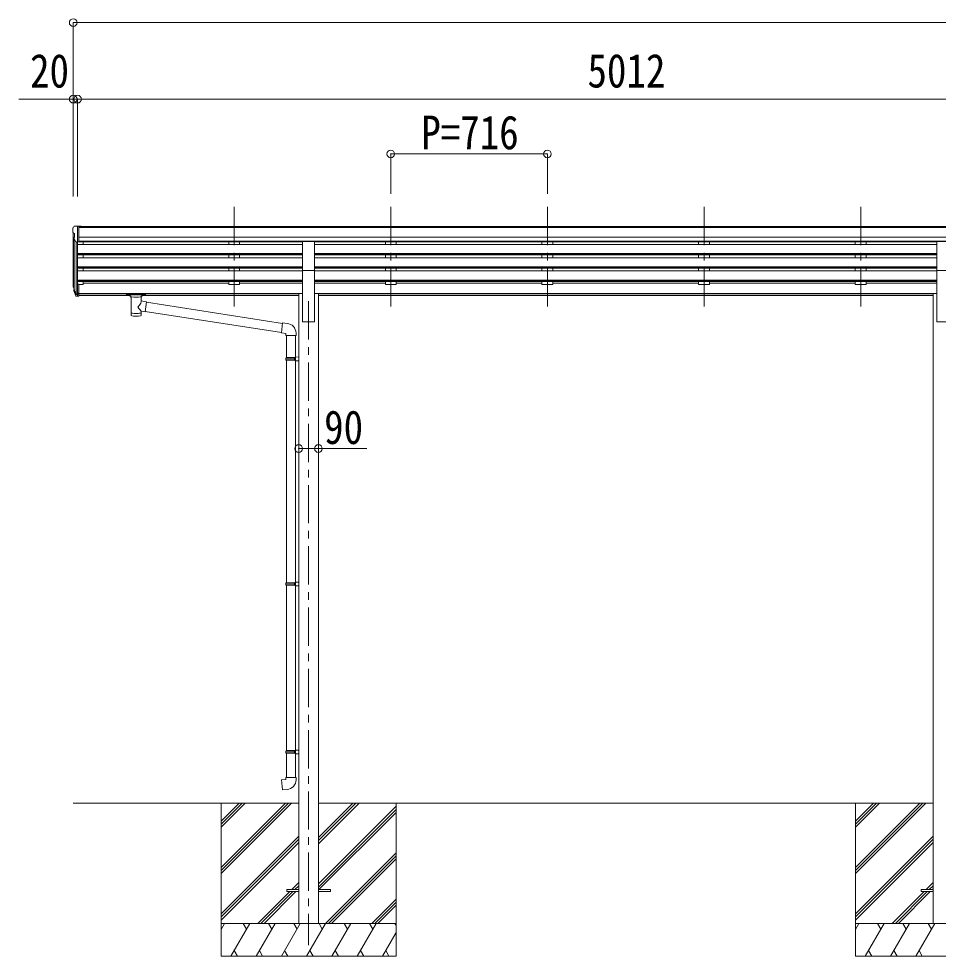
# Model space of a CAD drawing. Units: millimetres at full size, sheet at 1:35; some dimension numbers follow another scale. Extents: x -9837 to 9837, y -6790 to 6790.
# Drawn here: x -2474 to 1729, y -4436 to -151 of the extents above; entities that cross this region are included whole.
import ezdxf
from ezdxf.enums import TextEntityAlignment as Align

# ---------------------------------------------------------------- set-up
doc = ezdxf.new("R2010")
doc.units = ezdxf.units.MM
doc.header["$LTSCALE"] = 35
doc.header["$PDMODE"] = 32
doc.header["$PDSIZE"] = 35
doc.linetypes.add('CHAIN1', pattern=[8, 5, -1, 1, -1])
for name, color, linetype, lineweight in [('0-0_0', 7, 'Continuous', 9), ('0-1_本体', 5, 'CHAIN1', 9), ('0-3_ELV2', 4, 'Continuous', 9), ('0-6_OTH_LINE', 6, 'Continuous', 9), ('0-9_OUTLINE', 7, 'Continuous', 9)]:
    doc.layers.add(name, color=color, linetype=linetype, lineweight=lineweight)
doc.styles.add('ＭＳ ゴシック', font='')
doc.styles.get('ＭＳ ゴシック').set_extended_font_data('MS Gothic')

msp = doc.modelspace()

# ---------------------------------------------------------------- linework, layer by layer
at = {"layer": '0-0_0'}
for p, q in [((-2225.46, -3736.01), (-1194.66, -3736.01)), ((-1549.46, -3736.01), (-1549.46, -4436.01)), ((-1549.46, -4030.18), (-1255.28, -3736.01)), ((-1549.46, -4044.32), (-1241.14, -3736.01)), ((-1549.46, -4058.47), (-1227, -3736.01)), ((-1549.46, -3846.34), (-1439.13, -3736.01)), ((-1549.46, -3832.19), (-1453.27, -3736.01)), ((-1549.46, -3818.05), (-1467.42, -3736.01)), ((-1104.26, -3736.01), (1705.34, -3736.01)), ((-1104.26, -3921.64), (-918.63, -3736.01)), ((-1104.26, -3907.49), (-932.77, -3736.01)), ((-1104.26, -3893.35), (-946.92, -3736.01)), ((-1104.26, -4105.48), (-749.46, -3750.69)), ((-1104.26, -4119.62), (-749.46, -3764.83)), ((-749.46, -3736.01), (-749.46, -4436.01)), ((1350.54, -3736.01), (1350.54, -4436.01)), ((1350.54, -4030.18), (1644.72, -3736.01)), ((1350.54, -4044.32), (1658.86, -3736.01)), ((1350.54, -4058.47), (1673, -3736.01)), ((1350.54, -3846.34), (1460.87, -3736.01)), ((1350.54, -3832.19), (1446.73, -3736.01)), ((1350.54, -3818.05), (1432.58, -3736.01)), ((-1102, -4131.51), (-749.46, -3778.97)), ((-1549.46, -4242.31), (-1194.66, -3887.52)), ((1350.54, -4242.31), (1705.34, -3887.52)), ((-1549.46, -4256.46), (-1194.66, -3901.66)), ((-1549.46, -4270.6), (-1194.66, -3915.8)), ((1350.54, -4256.46), (1705.34, -3901.66)), ((1350.54, -4270.6), (1705.34, -3915.8)), ((-1072.65, -4286.01), (-749.46, -3962.82)), ((-1058.51, -4286.01), (-749.46, -3976.96)), ((-1044.37, -4286.01), (-749.46, -3991.1)), ((-1226.52, -4131.51), (-1194.66, -4099.65)), ((1673.48, -4131.51), (1705.34, -4099.65)), ((-1381.02, -4286.01), (-1235.52, -4140.51)), ((-1366.88, -4286.01), (-1221.38, -4140.51)), ((-1352.74, -4286.01), (-1207.24, -4140.51)), ((-1212.38, -4131.51), (-1194.66, -4113.79)), ((-1198.24, -4131.51), (-1194.66, -4127.93)), ((1518.98, -4286.01), (1664.48, -4140.51)), ((1533.12, -4286.01), (1678.62, -4140.51)), ((1547.26, -4286.01), (1692.76, -4140.51)), ((1687.62, -4131.51), (1705.34, -4113.79)), ((1701.76, -4131.51), (1705.34, -4127.93)), ((-860.52, -4286.01), (-749.46, -4174.95)), ((-846.38, -4286.01), (-749.46, -4189.09)), ((-832.24, -4286.01), (-749.46, -4203.23)), ((-749.46, -4286.01), (-1549.46, -4286.01)), ((-1549.46, -4313.51), (-1533.58, -4286.01)), ((-1504.72, -4436.01), (-1418.11, -4286.01)), ((-1433.11, -4311.99), (-1448.11, -4286)), ((-1389.25, -4436), (-1302.64, -4286.01)), ((-1317.64, -4311.99), (-1332.65, -4286.01)), ((-1273.78, -4436.01), (-1187.17, -4286.01)), ((-1202.17, -4311.99), (-1217.18, -4286.01)), ((-1158.31, -4436.01), (-1071.7, -4286.01)), ((-1086.7, -4311.99), (-1101.7, -4286)), ((-1042.84, -4436.01), (-956.23, -4286.01)), ((-971.23, -4311.99), (-986.23, -4286.01)), ((-927.37, -4436.01), (-840.76, -4286.01)), ((-870.76, -4286.01), (-855.76, -4311.99)), ((-755.29, -4286.01), (-749.46, -4296.11)), ((2150.54, -4286.01), (1350.54, -4286.01)), ((1350.54, -4313.51), (1366.42, -4286.01)), ((1395.28, -4436.01), (1481.89, -4286.01)), ((1466.89, -4311.99), (1451.89, -4286)), ((1510.75, -4436), (1597.36, -4286.01)), ((1582.36, -4311.99), (1567.35, -4286.01)), ((1626.22, -4436.01), (1712.83, -4286.01)), ((1697.83, -4311.99), (1682.82, -4286.01)), ((-811.9, -4436.01), (-749.46, -4327.87)), ((-1489.72, -4410.03), (-1474.72, -4436.01)), ((-1374.25, -4410.03), (-1359.25, -4436)), ((-1258.78, -4410.02), (-1243.78, -4436.01)), ((-1143.31, -4410.03), (-1128.31, -4436.01)), ((-1027.84, -4410.03), (-1012.84, -4436.01)), ((-912.37, -4410.03), (-897.37, -4436.01)), ((-796.9, -4410.03), (-781.9, -4436.01)), ((1410.28, -4410.03), (1425.28, -4436.01)), ((1525.75, -4410.03), (1540.75, -4436)), ((1641.22, -4410.02), (1656.22, -4436.01)), ((-1549.46, -4436.01), (-749.46, -4436.01)), ((1350.54, -4436.01), (2150.54, -4436.01))]:
    msp.add_line(p, q, dxfattribs=at)
at = {"layer": '0-1_本体'}
for p, q in [((-1489.46, -1011.6), (-1489.46, -1489.12)), ((-773.46, -1011.6), (-773.46, -1489.12)), ((-57.46, -1011.6), (-57.46, -1489.12)), ((658.54, -1011.6), (658.54, -1489.12)), ((1374.54, -1011.6), (1374.54, -1489.12)), ((-1149.46, -1442.44), (-1149.46, -4386.01))]:
    msp.add_line(p, q, dxfattribs=at)
at = {"layer": '0-3_ELV2'}
for p, q in [((-2227.46, -1108.5), (-2227.46, -1109.13)), ((-2220.55, -1099.69), (-2224.62, -1105.5)), ((-2217.46, -1099.13), (-2219.79, -1099.27)), ((-2217.46, -1099.13), (-2198.96, -1099.13)), ((-2205.46, -1172.11), (-2205.46, -1099.13)), ((-2198.96, -1099.13), (-2188.96, -1099.21)), ((-2198.96, -1171.11), (-2198.96, -1099.13)), ((-2198.96, -1100.73), (2790.04, -1100.73)), ((-2198.96, -1105.95), (2790.04, -1105.95)), ((-2188.96, -1100.73), (-2188.96, -1099.21)), ((-2225.46, -1129.7), (-2225.46, -1364.37)), ((-2224.93, -1130.31), (-2219.61, -1133.38)), ((-2213.09, -1170.3), (-2222.09, -1154.7)), ((-2219.46, -1133.64), (-2219.46, -1149.91)), ((2800.04, -1149.48), (-2198.96, -1149.48)), ((-2220.49, -1157.47), (-2220.49, -1391.07)), ((-2211.46, -1171.63), (-2211.47, -1409.51)), ((-2205.46, -1172.11), (-2210.67, -1171.79)), ((-2198.96, -1171.11), (-2205.46, -1171.11)), ((-2205.46, -1172.11), (-2205.46, -1364.73)), ((-2205.46, -1183.09), (-1176.96, -1183.09)), ((2800.04, -1167.33), (-2198.96, -1167.33)), ((-1176.96, -1170.58), (-2198.96, -1170.58)), ((-2180.46, -1170.58), (-2180.46, -1183.09)), ((-1514.46, -1170.58), (-1514.46, -1183.09)), ((-1464.46, -1170.58), (-1464.46, -1182.99)), ((-1176.96, -1301.55), (-1176.96, -1169.76)), ((-1176.96, -1169.76), (-1121.96, -1169.76)), ((-1121.96, -1301.55), (-1121.96, -1169.76)), ((1723.04, -1170.58), (-1121.96, -1170.58)), ((1723.04, -1183.09), (-1121.96, -1183.09)), ((-798.46, -1170.58), (-798.46, -1183.09)), ((-748.46, -1170.58), (-748.46, -1182.99)), ((-82.46, -1170.58), (-82.46, -1183.09)), ((-32.46, -1170.58), (-32.46, -1182.99)), ((633.54, -1170.58), (633.54, -1183.09)), ((683.54, -1170.58), (683.54, -1182.99)), ((1349.54, -1170.58), (1349.54, -1183.09)), ((1399.54, -1170.58), (1399.54, -1182.99)), ((1723.04, -1301.55), (1723.04, -1169.76)), ((1723.04, -1169.76), (1778.04, -1169.76)), ((-2205.46, -1224.96), (-1176.96, -1224.96)), ((-2205.46, -1226.46), (-1176.96, -1226.46)), ((-2205.46, -1230.78), (-1176.96, -1230.78)), ((-2180.46, -1230.78), (-2180.46, -1243.63)), ((-1514.46, -1230.78), (-1514.46, -1243.63)), ((-1464.46, -1230.78), (-1464.46, -1243.63)), ((1723.04, -1224.96), (-1121.96, -1224.96)), ((1723.04, -1226.46), (-1121.96, -1226.46)), ((1723.04, -1230.78), (-1121.96, -1230.78)), ((-798.46, -1230.78), (-798.46, -1243.63)), ((-748.46, -1230.78), (-748.46, -1243.63)), ((-82.46, -1230.78), (-82.46, -1243.63)), ((-32.46, -1230.78), (-32.46, -1243.63)), ((633.54, -1230.78), (633.54, -1243.63)), ((683.54, -1230.78), (683.54, -1243.63)), ((1349.54, -1230.78), (1349.54, -1243.63)), ((1399.54, -1230.78), (1399.54, -1243.63)), ((-2205.46, -1243.63), (-1176.96, -1243.63)), ((1723.04, -1243.63), (-1121.96, -1243.63)), ((-2205.46, -1285.51), (-1176.96, -1285.51)), ((-2205.46, -1287.01), (-1176.96, -1287.01)), ((-2205.46, -1291.32), (-1176.96, -1291.32)), ((-2205.46, -1304.18), (-1176.96, -1304.18)), ((-2180.46, -1291.32), (-2180.46, -1304.18)), ((-1514.46, -1291.32), (-1514.46, -1304.08)), ((-1464.46, -1291.32), (-1464.46, -1304.18)), ((-1176.96, -1301.55), (-1176.96, -1536.01)), ((-1176.96, -1301.55), (-1121.96, -1301.55)), ((1723.04, -1285.51), (-1121.96, -1285.51)), ((1723.04, -1287.01), (-1121.96, -1287.01)), ((1723.04, -1291.32), (-1121.96, -1291.32)), ((-1121.96, -1301.55), (-1121.96, -1536.01)), ((1723.04, -1304.18), (-1121.96, -1304.18)), ((-798.46, -1291.32), (-798.46, -1304.08)), ((-748.46, -1291.32), (-748.46, -1304.18)), ((-82.46, -1291.32), (-82.46, -1304.08)), ((-32.46, -1291.32), (-32.46, -1304.18)), ((633.54, -1291.32), (633.54, -1304.08)), ((683.54, -1291.32), (683.54, -1304.18)), ((1349.54, -1291.32), (1349.54, -1304.08)), ((1399.54, -1291.32), (1399.54, -1304.18)), ((1723.04, -1301.55), (1723.04, -1536.01)), ((1723.04, -1301.55), (1778.04, -1301.55)), ((-2205.46, -1346.06), (-1176.96, -1346.06)), ((-2205.46, -1347.56), (-1176.96, -1347.56)), ((-2205.46, -1351.87), (-1176.96, -1351.87)), ((-2205.46, -1364.73), (-2205.46, -1419.5)), ((-2198.96, -1364.73), (-2205.46, -1364.73)), ((-2198.96, -1364.73), (-2198.96, -1418.76)), ((-2180.46, -1365.36), (-2198.96, -1365.36)), ((-2180.46, -1351.87), (-2180.46, -1365.36)), ((-2180.46, -1360.42), (-1514.46, -1360.42)), ((-1514.46, -1351.87), (-1514.46, -1365.36)), ((-1464.46, -1365.36), (-1514.46, -1365.36)), ((-1464.46, -1351.87), (-1464.46, -1365.36)), ((-1464.46, -1360.42), (-1176.96, -1360.42)), ((1723.04, -1346.06), (-1121.96, -1346.06)), ((1723.04, -1347.56), (-1121.96, -1347.56)), ((1723.04, -1351.87), (-1121.96, -1351.87)), ((-798.46, -1360.42), (-1121.96, -1360.42)), ((-798.46, -1351.87), (-798.46, -1365.36)), ((-748.46, -1365.36), (-798.46, -1365.36)), ((-748.46, -1351.87), (-748.46, -1365.36)), ((-82.46, -1360.42), (-748.46, -1360.42)), ((-82.46, -1351.87), (-82.46, -1365.36)), ((-32.46, -1365.36), (-82.46, -1365.36)), ((-32.46, -1351.87), (-32.46, -1365.36)), ((633.54, -1360.42), (-32.46, -1360.42)), ((633.54, -1351.87), (633.54, -1365.36)), ((683.54, -1365.36), (633.54, -1365.36)), ((683.54, -1351.87), (683.54, -1365.36)), ((1349.54, -1360.42), (683.54, -1360.42)), ((1349.54, -1351.87), (1349.54, -1365.36)), ((1399.54, -1365.36), (1349.54, -1365.36)), ((1399.54, -1351.87), (1399.54, -1365.36)), ((1723.04, -1360.42), (1399.54, -1360.42)), ((-2224.37, -1378.92), (-2220.49, -1386.87)), ((-2223.76, -1377.54), (-2220.49, -1384.61)), ((-2222.05, -1390.19), (-2221.71, -1394.6)), ((-2221.71, -1394.6), (-2212.91, -1418.15)), ((-2221.1, -1394.04), (-2212.91, -1410.21)), ((-2211.9, -1409.08), (-2219.65, -1393.68)), ((-2205.46, -1409.76), (-2210.6, -1409.76)), ((-2205.46, -1411.57), (-2210.31, -1411.57)), ((-2198.96, -1404.86), (-2205.46, -1404.86)), ((-2198.96, -1409.74), (-2205.46, -1409.74)), ((-2198.96, -1407.43), (-1194.66, -1407.43)), ((-2198.96, -1408.83), (-1194.66, -1408.83)), ((-1194.66, -1407.01), (-1194.66, -4286.01)), ((-1194.66, -1407.01), (-1176.96, -1407.01)), ((-1104.26, -1407.01), (-1121.96, -1407.01)), ((-1104.26, -1407.01), (-1104.26, -4286.01)), ((1705.34, -1407.43), (-1104.26, -1407.43)), ((1705.34, -1408.83), (-1104.26, -1408.83)), ((1705.34, -1407.01), (1705.34, -4286.01)), ((1705.34, -1407.01), (1723.04, -1407.01)), ((-2205.46, -1419.5), (-2210.31, -1419.5)), ((-2198.96, -1418.76), (-2205.46, -1418.76)), ((-1964.96, -1416.52), (-2198.96, -1416.52)), ((-1194.66, -1416.52), (-1910.96, -1416.52)), ((1705.34, -1416.52), (-1104.26, -1416.52)), ((-1176.96, -1536.01), (-1121.96, -1536.01)), ((1723.04, -1536.01), (1778.04, -1536.01)), ((-1249.46, -4131.51), (-1249.46, -4140.51)), ((-1249.46, -4131.51), (-1194.66, -4131.51)), ((-1249.46, -4140.51), (-1194.66, -4140.51)), ((-1104.26, -4131.51), (-1049.46, -4131.51)), ((-1104.26, -4140.51), (-1049.46, -4140.51)), ((-1049.46, -4131.51), (-1049.46, -4140.51)), ((1650.54, -4131.51), (1650.54, -4140.51)), ((1650.54, -4131.51), (1705.34, -4131.51)), ((1650.54, -4140.51), (1705.34, -4140.51))]:
    msp.add_line(p, q, dxfattribs=at)
for centre, radius, start, end in [((-2224.46, -1108.5), 3, 93, 180), ((-2025.46, -1109.13), 202, 180, 184.94904), ((-2219.73, -1100.27), 1, 93.5, 145), ((-2220.56, -1125.94), 6.18, 185.7035, 224.99897), ((-2219.49, -1153.2), 3, 94.7167, 210), ((-2219.76, -1149.91), 0.3, 274.7167, 0), ((-2219.76, -1133.64), 0.3, 0, 60), ((-2210.49, -1168.8), 3, 210, 266.5), ((-2196.28, -1369.8), 29.53, 186.50806, 197.98144), ((-2194.88, -1368.04), 30.41, 187.1552, 198.19734)]:
    msp.add_arc(centre, radius, start, end, dxfattribs=at)
for centre, major_axis, ratio, start_param, end_param in [((-2136.81, -1370.24), (-89.06, 1.43), 0.57596, 6.1962358, 6.3678173), ((-2137.6, -1363.56), (87.93, 4.42), 0.541684, 3.0659337, 3.2228513), ((-2220.75, -1390.19), (1.3, 0), 0.90356, 1.3700892, 3.347195), ((-2134.83, -1374), (-89.07, 0), 0.90356, 0.2056023, 0.2515348), ((-2135.54, -1370.14), (-88.05, 0), 0.90356, 0.2662965, 0.3003836), ((-2210.31, -1408.86), (-3, 0), 0.90356, 0.5235988, 1.5707963), ((-2210.6, -1408.41), (-1.5, 0), 0.90356, 0.5235988, 1.5707963), ((-2210.31, -1416.79), (3, 0), 0.90356, 3.6651914, 4.712389)]:
    msp.add_ellipse(centre, major_axis=major_axis, ratio=ratio, start_param=start_param, end_param=end_param, dxfattribs=at)
at = {"layer": '0-6_OTH_LINE'}
for p, q in [((-2225.46, -168.95), (-2225.46, -961.6)), ((-2225.46, -168.95), (7838.54, -168.95)), ((-2225.46, -518.95), (-2225.46, -964.36)), ((-2225.46, -518.95), (-2205.46, -518.95)), ((-2205.46, -518.95), (-2205.46, -964.36)), ((-2205.46, -518.95), (2806.54, -518.95)), ((-773.46, -768.95), (-773.46, -951.41)), ((-773.46, -768.95), (-57.46, -768.95)), ((-57.46, -768.95), (-57.46, -951.41)), ((-1194.66, -2115.56), (-1104.26, -2115.56))]:
    msp.add_line(p, q, dxfattribs=at)
at = {"layer": '0-6_OTH_LINE', "lineweight": 18}
for p, q in [((-2225.46, -518.95), (-2474.3, -518.95)), ((-1104.26, -2115.56), (-882.31, -2115.56))]:
    msp.add_line(p, q, dxfattribs=at)
at = {"layer": '0-6_OTH_LINE'}
for p in [(-2225.46, -168.95), (-2225.46, -518.95), (-2205.46, -518.95), (-773.46, -768.95), (-57.46, -768.95), (-1194.66, -2115.56), (-1104.26, -2115.56)]:
    msp.add_point(p, dxfattribs=at)
at = {"layer": '0-9_OUTLINE'}
for p, q in [((-1981.46, -1409.61), (-1981.46, -1415.36)), ((-1979.46, -1408.94), (-1896.46, -1408.94)), ((-1979.46, -1411.12), (-1896.46, -1411.12)), ((-1894.46, -1409.61), (-1894.46, -1415.36)), ((-1979.46, -1416.03), (-1964.96, -1416.03)), ((-1964.96, -1421.67), (-1964.96, -1415.13)), ((-1960.86, -1422.59), (-1960.88, -1508.03)), ((-1889.84, -1445.24), (-1915.07, -1441.33)), ((-1915.06, -1441.34), (-1915.06, -1422.59)), ((-1910.96, -1421.67), (-1910.96, -1415.13)), ((-1910.96, -1416.03), (-1896.46, -1416.03)), ((-1889.84, -1445.24), (-1896.87, -1490.5)), ((-1268.85, -1543.65), (-1890.16, -1447.26)), ((-1915.05, -1508.03), (-1915.07, -1487.37)), ((-1915.07, -1487.68), (-1896.87, -1490.5)), ((-1272.52, -1585.58), (-1896.6, -1488.76)), ((-1247.85, -1543.61), (-1268.69, -1541.78)), ((-1252.77, -1599.35), (-1206.77, -1599.35)), ((-1250.66, -1599.35), (-1250.66, -1700.07)), ((-1208.66, -1599.35), (-1208.66, -1697.51)), ((-1206.77, -1599.35), (-1206.77, -1588.43)), ((-1252.66, -1702.07), (-1251.66, -1700.07)), ((-1252.66, -1702.07), (-1208.66, -1702.07)), ((-1252.66, -1702.07), (-1252.66, -1710.07)), ((-1252.66, -1710.07), (-1208.66, -1710.07)), ((-1252.66, -1710.07), (-1251.66, -1712.07)), ((-1251.66, -1700.07), (-1208.66, -1700.07)), ((-1251.66, -1712.07), (-1208.66, -1712.07)), ((-1250.66, -1712.07), (-1250.66, -2728.76)), ((-1213.14, -1702.07), (-1213.57, -1700.07)), ((-1210.66, -1697.57), (-1194.66, -1697.1)), ((-1210.66, -1699.57), (-1210.66, -1697.57)), ((-1210.66, -1699.57), (-1208.66, -1699.57)), ((-1210.66, -1714.57), (-1210.66, -1712.57)), ((-1194.66, -1697.1), (-1194.66, -1715.04)), ((-1210.66, -1714.57), (-1194.66, -1715.04)), ((-1208.66, -1714.63), (-1208.66, -2726.2)), ((-1252.66, -2730.76), (-1251.66, -2728.76)), ((-1252.66, -2730.76), (-1208.66, -2730.76)), ((-1252.66, -2730.76), (-1252.66, -2738.76)), ((-1252.66, -2738.76), (-1208.66, -2738.76)), ((-1252.66, -2738.76), (-1251.66, -2740.76)), ((-1251.66, -2728.76), (-1208.66, -2728.76)), ((-1251.66, -2740.76), (-1208.66, -2740.76)), ((-1250.66, -2740.76), (-1250.66, -3496.45)), ((-1213.14, -2730.76), (-1213.57, -2728.76)), ((-1210.66, -2726.26), (-1194.66, -2725.79)), ((-1210.66, -2728.26), (-1210.66, -2726.26)), ((-1210.66, -2728.26), (-1208.66, -2728.26)), ((-1210.66, -2743.26), (-1210.66, -2741.26)), ((-1194.66, -2725.79), (-1194.66, -2743.73)), ((-1210.66, -2743.26), (-1194.66, -2743.73)), ((-1208.66, -2743.32), (-1208.66, -3493.89)), ((-1252.66, -3498.45), (-1251.66, -3496.45)), ((-1252.66, -3498.45), (-1208.66, -3498.45)), ((-1252.66, -3498.45), (-1252.66, -3506.45)), ((-1252.66, -3506.45), (-1208.66, -3506.45)), ((-1252.66, -3506.45), (-1251.66, -3508.45)), ((-1251.66, -3496.45), (-1208.66, -3496.45)), ((-1251.66, -3508.45), (-1208.66, -3508.45)), ((-1250.66, -3508.45), (-1250.66, -3618.45)), ((-1213.14, -3498.45), (-1213.57, -3496.45)), ((-1210.66, -3493.95), (-1194.66, -3493.48)), ((-1210.66, -3495.95), (-1210.66, -3493.95)), ((-1210.66, -3495.95), (-1208.66, -3495.95)), ((-1210.66, -3510.95), (-1210.66, -3508.95)), ((-1210.66, -3510.95), (-1194.66, -3511.42)), ((-1208.66, -3511.01), (-1208.66, -3618.45)), ((-1194.66, -3493.48), (-1194.66, -3511.42)), ((-1252.66, -3618.45), (-1206.66, -3618.45)), ((-1252.66, -3628.45), (-1252.66, -3618.45)), ((-1206.66, -3618.45), (-1206.66, -3629.37))]:
    msp.add_line(p, q, dxfattribs=at)
for points in [[(-1981.46, -1409.61), (-1981.42, -1409.41), (-1981.34, -1409.27), (-1981.24, -1409.18), (-1981.14, -1409.12), (-1981.02, -1409.07), (-1980.73, -1409.01), (-1980.24, -1408.97), (-1979.7, -1408.94), (-1979.46, -1408.94)], [(-1896.46, -1408.94), (-1896.11, -1408.95), (-1895.58, -1408.97), (-1895.13, -1409.02), (-1894.83, -1409.1), (-1894.66, -1409.2), (-1894.54, -1409.34), (-1894.47, -1409.52), (-1894.46, -1409.61)], [(-1981.46, -1415.36), (-1981.42, -1415.56), (-1981.34, -1415.7), (-1981.24, -1415.79), (-1981.14, -1415.85), (-1981.02, -1415.9), (-1980.73, -1415.96), (-1980.24, -1416.01), (-1979.7, -1416.03), (-1979.46, -1416.03)], [(-1896.46, -1416.03), (-1896.11, -1416.02), (-1895.58, -1416), (-1895.13, -1415.95), (-1894.83, -1415.87), (-1894.66, -1415.77), (-1894.54, -1415.63), (-1894.47, -1415.45), (-1894.46, -1415.36)], [(-1268.69, -1541.78), (-1272.7, -1587.61), (-1252.77, -1589.35), (-1252.77, -1599.35)], [(-1213.14, -1702.07), (-1213.14, -1710.07), (-1213.57, -1712.07)], [(-1210.66, -1712.57), (-1208.66, -1712.57), (-1208.66, -1699.57)], [(-1213.14, -2730.76), (-1213.14, -2738.76), (-1213.57, -2740.76)], [(-1210.66, -2741.26), (-1208.66, -2741.26), (-1208.66, -2728.26)], [(-1213.14, -3498.45), (-1213.14, -3506.45), (-1213.57, -3508.45)], [(-1210.66, -3508.95), (-1208.66, -3508.95), (-1208.66, -3495.95)], [(-1247.74, -3674.19), (-1268.58, -3676.02), (-1272.59, -3630.19), (-1252.66, -3628.45)]]:
    msp.add_lwpolyline(points, dxfattribs=at)
for centre, start, end in [((-1251.77, -1588.43), 0, 85), ((-1251.66, -3629.37), 275, 0)]:
    msp.add_arc(centre, 45, start, end, dxfattribs=at)
for centre, major_axis, ratio, start_param, end_param in [((-1979.46, -1411.34), (2, 0), 0.109601, 3.1415927, 4.712389), ((-1937.96, -1415.13), (27, 0), 0.070066, 6.2831853, 9.424778), ((-1896.46, -1411.34), (2, 0), 0.109601, 4.712389, 6.2831853), ((-1937.96, -1421.59), (27.06, 0), 0.069685, 3.1415927, 6.2831853), ((-1937.97, -1467.87), (-22.81, -26.62), 0.234429, 1.6855472, 3.1268519), ((-1926.96, -1419.11), (16, 0), 0.361356, 6.2636979, 6.2831853), ((-1937.96, -1495.59), (22.91, 0), 0.122865, 3.1415927, 6.2831853), ((-1935.41, -1465.23), (20.32, -22.25), 0.045535, 0.0389954, 1.3075346), ((-1937.96, -1508.03), (22.92, 0), 0.101955, 3.1415499, 6.2833984)]:
    msp.add_ellipse(centre, major_axis=major_axis, ratio=ratio, start_param=start_param, end_param=end_param, dxfattribs=at)

# ---------------------------------------------------------------- texts
at = {"layer": '0-6_OTH_LINE', "color": 7, "style": 'ＭＳ ゴシック', "width": 0.85}
for s, p in [('20', (-2422.55, -512.39)), ('5012', (125.54, -511.95)), ('P=716', (-634.21, -793.95)), ('90', (-1078.26, -2141.13))]:
    msp.add_text(s, height=154, dxfattribs=at).set_placement(p, align=Align.BOTTOM_LEFT)

doc.saveas('drawing.dxf')
